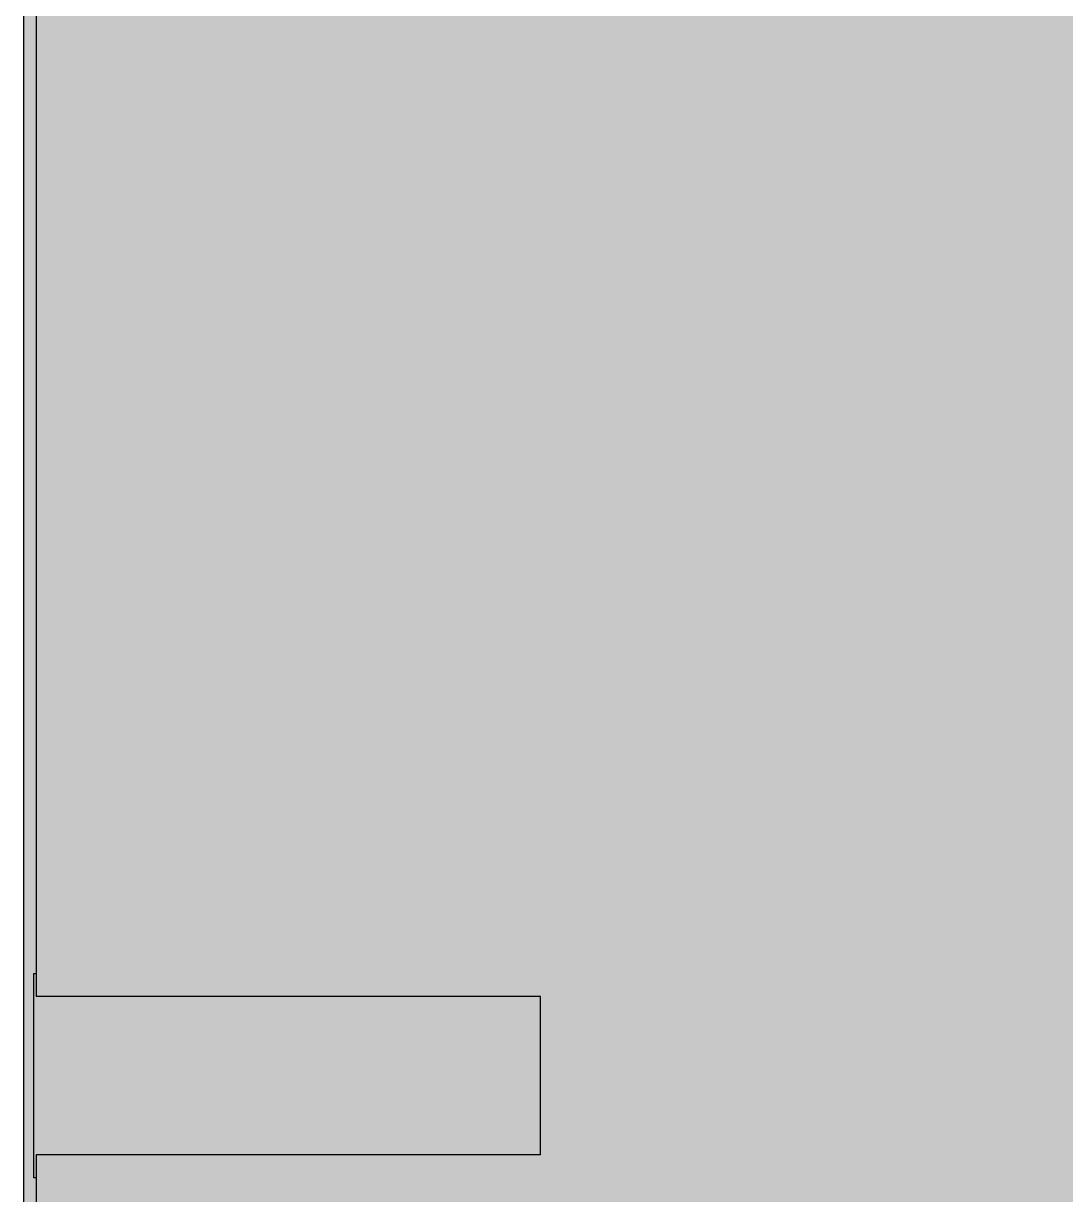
# Model space of a CAD drawing. Header units: millimetres. Extents: x 0 to 966, y -664 to 90.
# Drawn here: x 750 to 785.91, y -365.45 to -325.08 of the extents above; entities that cross this region are included whole.
import ezdxf

# ---------------------------------------------------------------- set-up
doc = ezdxf.new("R2010")
doc.units = ezdxf.units.MM
for name, color, linetype in [('HDL_BODY', 7, 'Continuous'), ('HDL_COLOUR', 7, 'Continuous'), ('HDL_DETAIL', 7, 'Continuous'), ('HDL_PRINT', 7, 'Continuous')]:
    doc.layers.add(name, color=color, linetype=linetype)

# ---------------------------------------------------------------- blocks, each defined once
blk = doc.blocks.new('M_DALI.1_FRONT')
at = {"layer": 'HDL_BODY', "true_color": 0x202126}
blk.add_hatch(color=250, dxfattribs=at).paths.add_polyline_path([(0, 0), (72, 0), (72, 90), (0, 90)])
at = {"layer": 'HDL_BODY', "true_color": 0x2a2a30}
blk.add_hatch(color=250, dxfattribs=at).paths.add_polyline_path([(0.4, 20.52), (71.6, 20.52), (71.6, 68.31), (0.4, 68.31)])
at = {"layer": 'HDL_COLOUR', "true_color": 0x757a83}
blk.add_hatch(color=8, dxfattribs=at).paths.add_polyline_path([(0.441, 25.916), (17.823, 25.916), (17.823, 31.38), (0.441, 31.38)])
at = {"layer": 'HDL_PRINT', "true_color": 0x6d0b7a}
for points in [[(4.412, 62.85), (5.471, 62.85), (5.471, 61.615), (7.059, 61.615), (7.059, 62.85), (8.118, 62.85), (8.118, 59.235), (7.059, 59.235), (7.059, 60.735), (5.471, 60.735), (5.471, 59.235), (4.412, 59.235), (4.412, 62.85)], [(12.794, 62.85), (13.853, 62.85), (13.853, 60.029), (16.323, 60.029), (16.323, 59.235), (12.794, 59.235), (12.794, 59.675), (12.794, 60.029), (12.794, 62.85)]]:
    blk.add_hatch(color=206, dxfattribs=at).paths.add_polyline_path(points)
h = blk.add_hatch(color=206, dxfattribs=at)
h.paths.add_polyline_path([(9.618, 62.055), (9.618, 60.03), (10.5, 60.029), (10.566, 60.033), (10.631, 60.043), (10.694, 60.058), (10.754, 60.074), (10.809, 60.09), (10.86, 60.105), (10.904, 60.115), (10.941, 60.119), (10.979, 60.156), (11.015, 60.193), (11.048, 60.231), (11.076, 60.268), (11.098, 60.306), (11.113, 60.343), (11.118, 60.381), (11.144, 60.44), (11.164, 60.5), (11.18, 60.561), (11.191, 60.625), (11.198, 60.691), (11.203, 60.761), (11.205, 60.835), (11.206, 60.914), (11.206, 60.999), (11.204, 61.115), (11.198, 61.222), (11.188, 61.32), (11.175, 61.41), (11.16, 61.491), (11.142, 61.563), (11.122, 61.627), (11.1, 61.681), (11.077, 61.728), (11.054, 61.765), (11.03, 61.794), (11, 61.844), (10.966, 61.888), (10.926, 61.928), (10.881, 61.962), (10.831, 61.99), (10.775, 62.014), (10.715, 62.032), (10.648, 62.045), (10.577, 62.053), (10.5, 62.055), (9.618, 62.055)])
h.paths.add_polyline_path([(8.559, 62.85), (10.765, 62.85), (10.844, 62.85), (10.923, 62.849), (11.001, 62.847), (11.077, 62.844), (11.151, 62.839), (11.222, 62.831), (11.29, 62.819), (11.355, 62.804), (11.415, 62.785), (11.471, 62.761), (11.529, 62.729), (11.587, 62.691), (11.644, 62.648), (11.698, 62.6), (11.75, 62.549), (11.797, 62.495), (11.841, 62.438), (11.879, 62.38), (11.912, 62.32), (11.941, 62.262), (11.971, 62.203), (12, 62.145), (12.029, 62.086), (12.059, 62.028), (12.088, 61.969), (12.118, 61.911), (12.147, 61.852), (12.176, 61.794), (12.2, 61.714), (12.22, 61.636), (12.235, 61.558), (12.246, 61.482), (12.254, 61.408), (12.259, 61.336), (12.262, 61.268), (12.264, 61.204), (12.265, 61.144), (12.265, 61.089), (12.263, 60.981), (12.258, 60.881), (12.25, 60.787), (12.239, 60.698), (12.225, 60.615), (12.21, 60.536), (12.192, 60.46), (12.173, 60.388), (12.153, 60.318), (12.132, 60.251), (12.11, 60.184), (12.088, 60.119), (12.082, 60.059), (12.065, 60), (12.039, 59.941), (12.007, 59.882), (11.97, 59.823), (11.931, 59.765), (11.893, 59.706), (11.856, 59.648), (11.824, 59.589), (11.765, 59.557), (11.707, 59.52), (11.65, 59.481), (11.596, 59.442), (11.545, 59.405), (11.497, 59.373), (11.453, 59.348), (11.415, 59.331), (11.383, 59.324), (11.297, 59.298), (11.218, 59.277), (11.144, 59.262), (11.074, 59.25), (11.008, 59.243), (10.945, 59.238), (10.883, 59.236), (10.824, 59.235), (10.765, 59.235), (8.559, 59.235), (8.559, 62.85)])
at = {"layer": 'HDL_PRINT', "true_color": 0xdee1e9}
for points in [[(24.618, 62.85), (24.618, 62.85), (24.618, 62.499), (24.454, 62.496), (24.292, 62.489), (24.132, 62.477), (23.972, 62.46), (23.814, 62.439), (23.658, 62.412), (23.503, 62.381), (23.35, 62.345), (23.198, 62.304), (23.049, 62.258), (22.9, 62.208), (22.754, 62.153), (22.61, 62.092), (22.467, 62.028), (22.327, 61.958), (22.189, 61.884), (22.052, 61.804), (21.918, 61.72), (21.786, 61.632), (21.657, 61.538), (21.529, 61.44), (21, 61.44), (21.128, 61.553), (21.259, 61.661), (21.393, 61.766), (21.53, 61.866), (21.67, 61.962), (21.812, 62.054), (21.957, 62.141), (22.105, 62.224), (22.256, 62.301), (22.409, 62.375), (22.564, 62.443), (22.723, 62.506), (22.883, 62.564), (23.047, 62.617), (23.212, 62.665), (23.38, 62.708), (23.55, 62.745), (23.723, 62.777), (23.897, 62.803), (24.074, 62.823), (24.253, 62.838), (24.434, 62.847), (24.618, 62.85)], [(24.618, 62.85), (24.79, 62.847), (24.963, 62.838), (25.135, 62.823), (25.306, 62.803), (25.476, 62.777), (25.646, 62.745), (25.814, 62.708), (25.98, 62.665), (26.145, 62.617), (26.308, 62.564), (26.468, 62.506), (26.627, 62.443), (26.782, 62.375), (26.935, 62.301), (27.085, 62.224), (27.231, 62.141), (27.374, 62.054), (27.514, 61.962), (27.649, 61.866), (27.78, 61.766), (27.907, 61.661), (28.029, 61.553), (28.147, 61.44), (27.618, 61.44), (27.502, 61.538), (27.384, 61.632), (27.261, 61.72), (27.136, 61.804), (27.008, 61.884), (26.876, 61.958), (26.742, 62.028), (26.604, 62.092), (26.465, 62.153), (26.322, 62.208), (26.177, 62.258), (26.03, 62.304), (25.88, 62.345), (25.729, 62.381), (25.575, 62.412), (25.42, 62.439), (25.262, 62.46), (25.103, 62.477), (24.943, 62.489), (24.781, 62.496), (24.618, 62.499), (24.618, 62.85)], [(29.029, 59.235), (29.559, 61.44), (29.91, 61.44), (29.382, 59.235), (29.029, 59.235)], [(20.912, 61.263), (21.441, 61.263), (21.441, 59.235), (20.912, 59.235), (20.912, 61.263)], [(22.235, 61.264), (22.765, 61.264), (21.177, 59.5), (21.177, 59.94), (21, 59.94), (22.235, 61.264)], [(24.97, 61.264), (25.412, 61.264), (25.412, 59.235), (25.324, 59.235), (24.97, 59.235), (24.794, 59.235), (23.912, 60.559), (23.912, 59.235), (23.382, 59.235), (23.382, 61.264), (23.559, 61.264), (23.912, 61.264), (24.088, 61.264), (24.97, 59.94), (24.97, 61.264)], [(27.706, 61.264), (28.235, 61.264), (26.382, 59.235), (25.853, 59.235), (27.706, 61.264)], [(26.647, 61.264), (26.029, 61.264), (27.618, 59.235), (28.235, 59.235), (26.647, 61.264)], [(30.619, 59.235), (31.06, 61.35), (32.647, 61.35), (32.558, 60.999), (31.411, 60.999), (31.325, 60.47), (32.382, 60.47), (32.382, 60.119), (31.235, 60.119), (31.146, 59.589), (32.382, 59.589), (32.293, 59.235), (30.619, 59.235)], [(32.558, 59.235), (32.912, 61.35), (33.353, 61.35), (32.912, 59.235), (32.558, 59.235)], [(35.294, 61.35), (34.854, 59.235), (33.263, 59.235), (33.353, 59.589), (34.499, 59.589), (34.589, 60.029), (33.528, 60.029), (33.528, 60.381), (34.675, 60.381), (34.764, 60.999), (33.528, 60.999), (33.618, 61.35), (35.294, 61.35)], [(21.529, 60.381), (21.618, 60.381), (21.971, 60.47), (22.941, 59.235), (22.323, 59.235), (21.529, 60.205), (21.529, 60.381)], [(32.823, 31.205), (32.823, 33.234), (33.442, 33.234), (33.793, 31.91), (34.148, 33.234), (34.764, 33.234), (34.764, 31.205), (34.413, 31.205), (34.413, 32.79), (33.969, 31.205), (33.618, 31.205), (33.263, 32.79), (33.263, 31.205), (32.823, 31.205)], [(35.029, 31.205), (35.47, 33.32), (35.824, 33.32), (35.294, 31.205), (35.029, 31.205)]]:
    blk.add_hatch(color=254, dxfattribs=at).paths.add_polyline_path(points)
at = {"layer": 'HDL_DETAIL', "color": 251, "true_color": 0x52555c}
for points in [[(0, 0), (72, 0), (72, 90), (0, 90), (0, 0)], [(0, 22.302), (72, 22.302), (72, 67.698), (0, 67.698), (0, 22.302)], [(0, 64.26), (0, 64.26)], [(0, 64.26), (0, 64.26)], [(0, 64.26), (0, 64.26)], [(0, 64.26), (0, 64.26)], [(0, 64.26), (0, 64.26)], [(0, 64.26), (0, 64.26)], [(0, 64.26), (0, 64.26)], [(0, 64.26), (0, 64.26)], [(0, 64.26), (0, 64.26)], [(0, 64.26), (0, 64.26)], [(0, 64.26), (0, 64.26)], [(0, 64.26), (0, 64.26)], [(0, 64.26), (0, 64.26)], [(0, 64.26), (0, 64.26)], [(0, 64.26), (0, 64.26)], [(0, 64.26), (0, 64.26)], [(0, 64.26), (0, 64.26)], [(0, 64.26), (0, 64.26)], [(0, 64.26), (0, 64.26)], [(0, 64.26), (0, 64.26)], [(0, 64.26), (0, 64.26)], [(0, 64.26), (0, 64.26)], [(0, 64.26), (0, 64.26)], [(0, 64.26), (0, 64.26)], [(0.353, 32.174), (0.353, 32.174)], [(0.441, 32.174), (0.441, 32.174)], [(0.441, 31.38), (0.441, 31.38)], [(17.823, 31.38), (17.823, 31.38)], [(17.823, 31.38), (17.823, 31.38)], [(0.441, 25.916), (0.441, 25.916)], [(17.823, 25.916), (17.823, 25.916)], [(17.823, 25.916), (17.823, 25.916)], [(0, 25.034), (0, 25.034)], [(0, 25.034), (0, 25.034)], [(0, 25.034), (0, 25.034)], [(0, 25.034), (0, 25.034)], [(0, 25.034), (0, 25.034)], [(0, 25.034), (0, 25.034)], [(0, 25.034), (0, 25.034)], [(0, 25.034), (0, 25.034)], [(0, 25.034), (0, 25.034)], [(0, 25.034), (0, 25.034)], [(0, 25.034), (0, 25.034)], [(0, 25.034), (0, 25.034)], [(0, 25.034), (0, 25.034)], [(0, 25.034), (0, 25.034)], [(0, 25.034), (0, 25.034)], [(0, 25.034), (0, 25.034)], [(0, 25.034), (0, 25.034)], [(0, 25.034), (0, 25.034)], [(0, 25.034), (0, 25.034)], [(0, 25.034), (0, 25.034)], [(0, 25.034), (0, 25.034)], [(0, 25.034), (0, 25.034)], [(0, 25.034), (0, 25.034)], [(0, 25.034), (0, 25.034)], [(0.353, 25.123), (0.353, 25.123)], [(0.441, 25.123), (0.441, 25.123)]]:
    blk.add_lwpolyline(points, close=True, dxfattribs=at)
for points in [[(0, 66.11), (0, 65.67), (0, 65.141), (0, 64.79), (0, 64.435), (0, 64.26)], [(0.441, 65.584), (0.441, 54.21), (0.441, 42.754), (0.441, 31.38)], [(0, 64.26), (0, 25.034)], [(0, 64.26), (0, 25.034)], [(0, 64.26), (0, 25.034)], [(0, 64.26), (0, 25.034)], [(0, 64.26), (0, 25.034)], [(0, 64.26), (0, 25.034)], [(0, 64.26), (0, 25.034)], [(0, 64.26), (0, 25.034)], [(0, 64.26), (0, 25.034)], [(0, 64.26), (0, 25.034)], [(0, 64.26), (0, 25.034)], [(0, 64.26), (0, 25.034)], [(0, 64.26), (0, 25.034)], [(0, 64.26), (0, 25.034)], [(0, 64.26), (0, 25.034)], [(0, 64.26), (0, 25.034)], [(0, 64.26), (0, 25.034)], [(0, 64.26), (0, 25.034)], [(0, 64.26), (0, 25.034)], [(0, 64.26), (0, 25.034)], [(0, 64.26), (0, 25.034)], [(0.353, 32.174), (0.441, 32.174)], [(0.353, 32.174), (0.441, 32.174)], [(0.353, 32.174), (0.441, 32.174)], [(0.353, 32.174), (0.441, 32.174)], [(0.353, 32.174), (0.441, 32.174)], [(0.353, 32.174), (0.441, 32.174)], [(0.353, 32.174), (0.441, 32.174)], [(0.353, 32.174), (0.441, 32.174)], [(0.353, 32.174), (0.441, 32.174)], [(0.353, 32.174), (0.441, 32.174)], [(0.353, 32.174), (0.441, 32.174)], [(0.353, 32.174), (0.441, 32.174)], [(0.353, 32.174), (0.441, 32.174)], [(0.353, 32.174), (0.441, 32.174)], [(0.353, 32.174), (0.441, 32.174)], [(0.353, 32.174), (0.441, 32.174)], [(0.353, 32.174), (0.441, 32.174)], [(0.353, 32.174), (0.441, 32.174)], [(0.353, 32.174), (0.441, 32.174)], [(0.353, 32.174), (0.441, 32.174)], [(0.353, 32.174), (0.441, 32.174)], [(0.353, 31.38), (0.353, 32.174)], [(0.441, 32.174), (0.441, 31.91), (0.441, 31.645)], [(0.441, 31.645), (0.441, 31.559), (0.441, 31.469), (0.441, 31.38)], [(0.353, 25.916), (0.353, 27.503), (0.353, 29.794), (0.353, 31.38)], [(17.823, 31.38), (0.441, 31.38)], [(17.823, 31.38), (0.441, 31.38)], [(17.823, 31.38), (0.441, 31.38)], [(17.823, 31.38), (0.441, 31.38)], [(17.823, 31.38), (0.441, 31.38)], [(17.823, 31.38), (0.441, 31.38)], [(17.823, 31.38), (0.441, 31.38)], [(17.823, 31.38), (0.441, 31.38)], [(17.823, 31.38), (0.441, 31.38)], [(17.823, 31.38), (0.441, 31.38)], [(17.823, 31.38), (0.441, 31.38)], [(17.823, 31.38), (0.441, 31.38)], [(17.823, 31.38), (0.441, 31.38)], [(17.823, 31.38), (0.441, 31.38)], [(17.823, 31.38), (0.441, 31.38)], [(17.823, 31.38), (0.441, 31.38)], [(17.823, 31.38), (0.441, 31.38)], [(17.823, 31.38), (0.441, 31.38)], [(17.823, 31.38), (0.441, 31.38)], [(17.823, 31.38), (0.441, 31.38)], [(17.823, 31.38), (0.441, 31.38)], [(17.823, 25.916), (17.823, 31.38)], [(17.823, 25.916), (17.823, 31.38)], [(17.823, 25.916), (17.823, 31.38)], [(17.823, 25.916), (17.823, 31.38)], [(17.823, 25.916), (17.823, 31.38)], [(17.823, 25.916), (17.823, 31.38)], [(17.823, 25.916), (17.823, 31.38)], [(17.823, 25.916), (17.823, 31.38)], [(17.823, 25.916), (17.823, 31.38)], [(17.823, 25.916), (17.823, 31.38)], [(17.823, 25.916), (17.823, 31.38)], [(17.823, 25.916), (17.823, 31.38)], [(17.823, 25.916), (17.823, 31.38)], [(17.823, 25.916), (17.823, 31.38)], [(17.823, 25.916), (17.823, 31.38)], [(17.823, 25.916), (17.823, 31.38)], [(17.823, 25.916), (17.823, 31.38)], [(17.823, 25.916), (17.823, 31.38)], [(17.823, 25.916), (17.823, 31.38)], [(17.823, 25.916), (17.823, 31.38)], [(17.823, 25.916), (17.823, 31.38)], [(0.353, 25.123), (0.353, 25.916)], [(17.823, 25.916), (0.441, 25.916)], [(17.823, 25.916), (0.441, 25.916)], [(17.823, 25.916), (0.441, 25.916)], [(17.823, 25.916), (0.441, 25.916)], [(17.823, 25.916), (0.441, 25.916)], [(17.823, 25.916), (0.441, 25.916)], [(17.823, 25.916), (0.441, 25.916)], [(17.823, 25.916), (0.441, 25.916)], [(17.823, 25.916), (0.441, 25.916)], [(17.823, 25.916), (0.441, 25.916)], [(17.823, 25.916), (0.441, 25.916)], [(17.823, 25.916), (0.441, 25.916)], [(17.823, 25.916), (0.441, 25.916)], [(17.823, 25.916), (0.441, 25.916)], [(17.823, 25.916), (0.441, 25.916)], [(17.823, 25.916), (0.441, 25.916)], [(17.823, 25.916), (0.441, 25.916)], [(17.823, 25.916), (0.441, 25.916)], [(17.823, 25.916), (0.441, 25.916)], [(17.823, 25.916), (0.441, 25.916)], [(17.823, 25.916), (0.441, 25.916)], [(0.441, 25.916), (0.441, 25.916), (0.441, 25.828), (0.441, 25.74), (0.441, 25.651)], [(0.441, 25.916), (0.441, 25.299), (0.441, 24.682), (0.441, 24.065)], [(0.441, 25.651), (0.441, 25.475), (0.441, 25.299), (0.441, 25.123)], [(0, 25.034), (0, 24.946), (0, 24.77), (0, 24.506), (0, 24.065), (0, 23.624), (0, 23.183)], [(0.441, 25.123), (0.353, 25.123)], [(0.441, 25.123), (0.353, 25.123)], [(0.441, 25.123), (0.353, 25.123)], [(0.441, 25.123), (0.353, 25.123)], [(0.441, 25.123), (0.353, 25.123)], [(0.441, 25.123), (0.353, 25.123)], [(0.441, 25.123), (0.353, 25.123)], [(0.441, 25.123), (0.353, 25.123)], [(0.441, 25.123), (0.353, 25.123)], [(0.441, 25.123), (0.353, 25.123)], [(0.441, 25.123), (0.353, 25.123)], [(0.441, 25.123), (0.353, 25.123)], [(0.441, 25.123), (0.353, 25.123)], [(0.441, 25.123), (0.353, 25.123)], [(0.441, 25.123), (0.353, 25.123)], [(0.441, 25.123), (0.353, 25.123)], [(0.441, 25.123), (0.353, 25.123)], [(0.441, 25.123), (0.353, 25.123)], [(0.441, 25.123), (0.353, 25.123)], [(0.441, 25.123), (0.353, 25.123)], [(0.441, 25.123), (0.353, 25.123)]]:
    blk.add_lwpolyline(points, dxfattribs=at)

msp = doc.modelspace()

# ---------------------------------------------------------------- block references
msp.add_blockref('M_DALI.1_FRONT', (750, -390))

doc.saveas('drawing.dxf')
